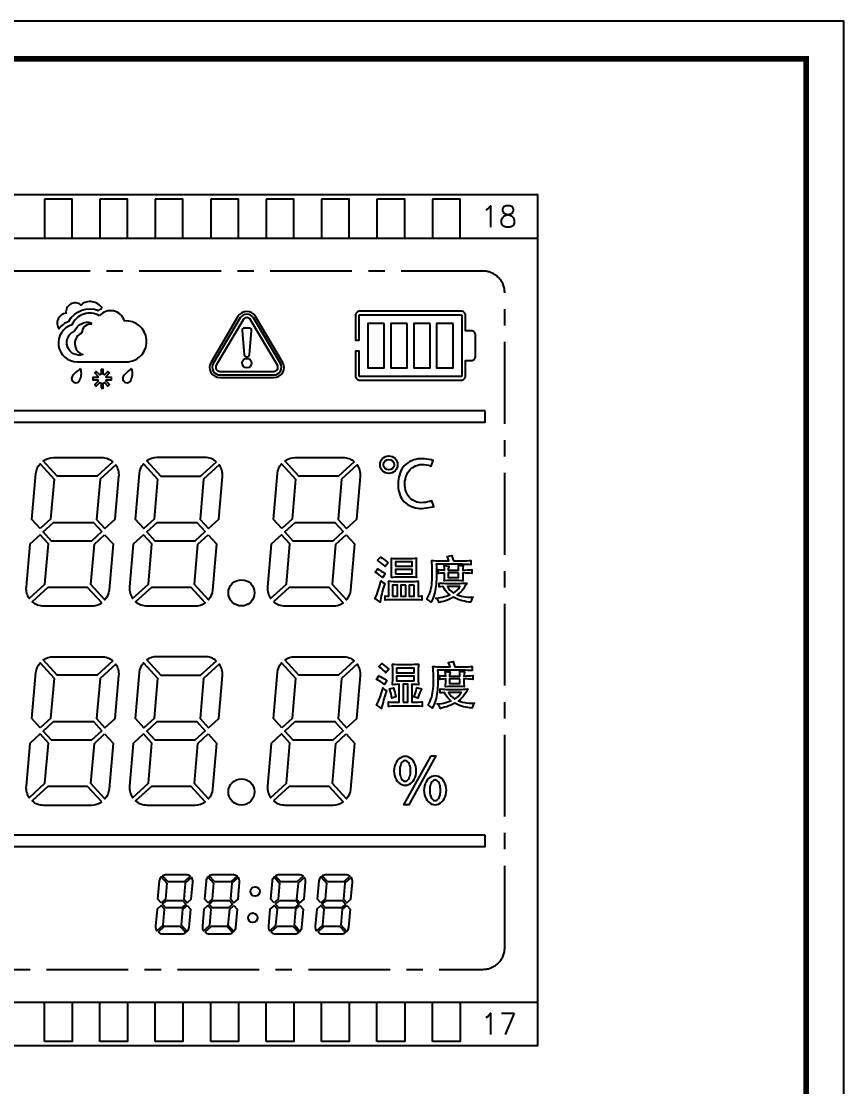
# Model space of a CAD drawing. Header units: inches. Extents: x 782 to 1065, y -130 to 27.
# Drawn here: x 1027.06 to 1064.74, y -81 to -32.18 of the extents above; entities that cross this region are included whole.
import ezdxf
from ezdxf.enums import TextEntityAlignment as Align

# ---------------------------------------------------------------- set-up
doc = ezdxf.new("R2010")
doc.units = ezdxf.units.IN
doc.header["$LTSCALE"] = 3
doc.header["$MEASUREMENT"] = 0
doc.linetypes.add('CENTER', pattern=[2, 1.25, -0.25, 0.25, -0.25])
doc.layers.add('K', color=92, linetype='Continuous')
doc.styles.add('ROMANS', font='romans')

msp = doc.modelspace()

# ---------------------------------------------------------------- linework, layer by layer
for p, q in [((1001.708, -42.125), (1050.708, -42.125)), ((1001.708, -77.125), (1050.708, -77.125))]:
    msp.add_line(p, q)
for points in [[(1001.708, -79.125), (1001.708, -40.125), (1050.708, -40.125), (1050.708, -79.125)], [(1028.113, -40.325), (1028.113, -42.125), (1029.383, -42.125), (1029.383, -40.325)], [(1030.653, -40.325), (1030.653, -42.125), (1031.923, -42.125), (1031.923, -40.325)], [(1033.193, -40.325), (1033.193, -42.125), (1034.463, -42.125), (1034.463, -40.325)], [(1035.733, -40.325), (1035.733, -42.125), (1037.003, -42.125), (1037.003, -40.325)], [(1038.273, -40.325), (1038.273, -42.125), (1039.543, -42.125), (1039.543, -40.325)], [(1040.813, -40.325), (1040.813, -42.125), (1042.083, -42.125), (1042.083, -40.325)], [(1043.353, -40.325), (1043.353, -42.125), (1044.623, -42.125), (1044.623, -40.325)], [(1045.893, -40.325), (1045.893, -42.125), (1047.163, -42.125), (1047.163, -40.325)], [(1043.689, -46.033), (1042.939, -46.033), (1042.939, -48.057), (1043.689, -48.057)], [(1044.738, -46.033), (1043.989, -46.033), (1043.989, -48.057), (1044.738, -48.057)], [(1045.788, -46.033), (1045.038, -46.033), (1045.038, -48.057), (1045.788, -48.057)], [(1046.837, -46.033), (1046.088, -46.033), (1046.088, -48.057), (1046.837, -48.057)], [(1048.308, -50.026), (1004.108, -50.026), (1004.108, -50.556), (1048.308, -50.556)], [(1045.829, -52.281), (1045.731, -52.261), (1045.633, -52.244), (1045.534, -52.232), (1045.434, -52.226), (1045.334, -52.227), (1045.234, -52.237), (1045.136, -52.255), (1045.04, -52.282), (1044.946, -52.317), (1044.856, -52.36), (1044.77, -52.412), (1044.69, -52.471), (1044.617, -52.54), (1044.552, -52.616), (1044.496, -52.698), (1044.448, -52.786), (1044.409, -52.878), (1044.378, -52.973), (1044.353, -53.07), (1044.336, -53.169), (1044.326, -53.268), (1044.321, -53.368), (1044.323, -53.468), (1044.331, -53.568), (1044.345, -53.666), (1044.366, -53.764), (1044.396, -53.86), (1044.434, -53.952), (1044.481, -54.04), (1044.537, -54.123), (1044.603, -54.198), (1044.676, -54.266), (1044.756, -54.326), (1044.842, -54.377), (1044.932, -54.42), (1045.027, -54.452), (1045.124, -54.476), (1045.223, -54.492), (1045.322, -54.5), (1045.422, -54.501), (1045.522, -54.495), (1045.621, -54.483), (1045.72, -54.468), (1045.819, -54.45), (1045.917, -54.43), (1045.957, -54.421), (1045.873, -54.155), (1045.777, -54.182), (1045.68, -54.207), (1045.582, -54.226), (1045.483, -54.238), (1045.383, -54.24), (1045.283, -54.23), (1045.186, -54.21), (1045.091, -54.177), (1045.002, -54.132), (1044.921, -54.073), (1044.85, -54.003), (1044.789, -53.924), (1044.738, -53.838), (1044.697, -53.747), (1044.665, -53.652), (1044.644, -53.554), (1044.632, -53.455), (1044.629, -53.355), (1044.637, -53.255), (1044.653, -53.157), (1044.679, -53.06), (1044.714, -52.967), (1044.759, -52.877), (1044.814, -52.794), (1044.878, -52.717), (1044.953, -52.651), (1045.035, -52.595), (1045.125, -52.55), (1045.219, -52.517), (1045.317, -52.497), (1045.417, -52.489), (1045.517, -52.493), (1045.616, -52.506), (1045.713, -52.528), (1045.809, -52.557), (1045.841, -52.568), (1045.927, -52.303)], [(1030.741, -55.566), (1030.271, -55.997), (1028.446, -55.997), (1028.063, -55.578), (1028.533, -55.147), (1030.357, -55.147)], [(1035.483, -55.566), (1035.012, -55.997), (1033.188, -55.997), (1032.804, -55.578), (1033.275, -55.147), (1035.099, -55.147)], [(1039.597, -55.147), (1041.421, -55.147), (1041.805, -55.566), (1041.335, -55.997), (1039.51, -55.997), (1039.126, -55.578)], [(1043.594, -56.79), (1043.675, -56.848), (1043.756, -56.907), (1043.834, -56.969), (1043.868, -56.998), (1043.733, -57.171), (1043.661, -57.103), (1043.585, -57.038), (1043.507, -56.975), (1043.427, -56.915), (1043.375, -56.879), (1043.51, -56.735)], [(1045.059, -57.66), (1044.96, -57.655), (1044.86, -57.654), (1044.76, -57.653), (1044.66, -57.652), (1044.587, -57.652), (1044.487, -57.652), (1044.387, -57.653), (1044.287, -57.654), (1044.187, -57.656), (1044.087, -57.662), (1044.016, -57.669), (1044.021, -57.569), (1044.023, -57.479), (1044.023, -56.974), (1044.021, -56.874), (1044.016, -56.782), (1044.115, -56.792), (1044.215, -56.797), (1044.315, -56.799), (1044.415, -56.8), (1044.515, -56.801), (1044.587, -56.801), (1044.687, -56.801), (1044.787, -56.8), (1044.887, -56.799), (1044.987, -56.796), (1045.087, -56.79), (1045.159, -56.782), (1045.153, -56.882), (1045.152, -56.974), (1045.152, -57.479), (1045.154, -57.579), (1045.159, -57.669)], [(1044.201, -57.152), (1044.971, -57.152), (1044.971, -56.953), (1044.201, -56.953)], [(1047.555, -57.075), (1047.455, -57.07), (1047.355, -57.066), (1047.255, -57.064), (1047.155, -57.062), (1047.097, -57.062), (1046.072, -57.062), (1046.077, -57.162), (1046.08, -57.262), (1046.083, -57.362), (1046.084, -57.462), (1046.083, -57.562), (1046.081, -57.662), (1046.078, -57.762), (1046.072, -57.862), (1046.064, -57.961), (1046.053, -58.061), (1046.039, -58.16), (1046.022, -58.258), (1046.001, -58.356), (1045.976, -58.453), (1045.945, -58.548), (1045.91, -58.642), (1045.869, -58.733), (1045.83, -58.805), (1045.757, -58.738), (1045.675, -58.681), (1045.634, -58.659), (1045.687, -58.574), (1045.733, -58.485), (1045.771, -58.393), (1045.802, -58.298), (1045.827, -58.201), (1045.847, -58.103), (1045.862, -58.004), (1045.873, -57.905), (1045.881, -57.805), (1045.886, -57.705), (1045.889, -57.605), (1045.889, -57.506), (1045.888, -57.406), (1045.885, -57.306), (1045.881, -57.206), (1045.875, -57.106), (1045.868, -57.006), (1045.86, -56.906), (1045.859, -56.888), (1045.959, -56.896), (1046.059, -56.901), (1046.159, -56.904), (1046.258, -56.906), (1046.358, -56.908), (1046.458, -56.909), (1046.558, -56.91), (1046.646, -56.91), (1046.618, -56.814), (1046.578, -56.723), (1046.571, -56.708), (1046.786, -56.668), (1046.817, -56.763), (1046.85, -56.858), (1046.87, -56.91), (1046.97, -56.909), (1047.07, -56.909), (1047.17, -56.908), (1047.27, -56.906), (1047.37, -56.904), (1047.47, -56.901), (1047.569, -56.896), (1047.654, -56.888), (1047.654, -57.083)], [(1046.443, -57.228), (1046.428, -57.129), (1046.426, -57.121), (1046.524, -57.14), (1046.624, -57.144), (1046.64, -57.143), (1046.646, -57.173), (1046.621, -57.269), (1046.618, -57.328), (1047.095, -57.328), (1047.094, -57.228), (1047.086, -57.128), (1047.081, -57.1), (1047.178, -57.122), (1047.278, -57.126), (1047.294, -57.123), (1047.306, -57.15), (1047.284, -57.246), (1047.28, -57.328), (1047.38, -57.326), (1047.48, -57.323), (1047.58, -57.318), (1047.679, -57.31), (1047.695, -57.309), (1047.695, -57.482), (1047.595, -57.473), (1047.495, -57.467), (1047.395, -57.463), (1047.295, -57.461), (1047.28, -57.461), (1047.28, -57.581), (1047.281, -57.681), (1047.29, -57.781), (1047.296, -57.826), (1047.197, -57.815), (1047.097, -57.81), (1046.997, -57.807), (1046.897, -57.807), (1046.865, -57.807), (1046.765, -57.807), (1046.665, -57.809), (1046.565, -57.813), (1046.465, -57.821), (1046.43, -57.826), (1046.442, -57.727), (1046.447, -57.627), (1046.447, -57.596), (1046.447, -57.463), (1046.347, -57.466), (1046.247, -57.473), (1046.17, -57.482), (1046.17, -57.309), (1046.269, -57.319), (1046.369, -57.325), (1046.447, -57.328)], [(1043.461, -57.321), (1043.546, -57.373), (1043.631, -57.427), (1043.714, -57.482), (1043.722, -57.487), (1043.615, -57.665), (1043.536, -57.603), (1043.455, -57.545), (1043.37, -57.491), (1043.284, -57.441), (1043.266, -57.432), (1043.375, -57.271)], [(1044.201, -57.508), (1044.971, -57.508), (1044.971, -57.301), (1044.201, -57.301)], [(1047.095, -57.461), (1046.618, -57.461), (1046.618, -57.665), (1047.095, -57.665)], [(1043.677, -58.032), (1043.648, -58.128), (1043.622, -58.224), (1043.596, -58.321), (1043.573, -58.418), (1043.55, -58.515), (1043.529, -58.613), (1043.51, -58.711), (1043.496, -58.792), (1043.416, -58.731), (1043.332, -58.677), (1043.259, -58.639), (1043.303, -58.55), (1043.34, -58.457), (1043.375, -58.363), (1043.407, -58.268), (1043.438, -58.173), (1043.467, -58.078), (1043.494, -57.981), (1043.519, -57.884), (1043.534, -57.816), (1043.608, -57.884), (1043.695, -57.931), (1043.71, -57.937)], [(1043.828, -58.52), (1043.9, -58.523), (1043.9, -58.028), (1043.897, -57.928), (1043.888, -57.84), (1043.988, -57.844), (1044.088, -57.847), (1044.188, -57.849), (1044.288, -57.851), (1044.388, -57.851), (1044.488, -57.852), (1044.568, -57.852), (1044.668, -57.852), (1044.768, -57.852), (1044.868, -57.851), (1044.968, -57.85), (1045.068, -57.848), (1045.168, -57.844), (1045.245, -57.84), (1045.236, -57.94), (1045.235, -58.028), (1045.235, -58.523), (1045.335, -58.52), (1045.408, -58.516), (1045.408, -58.701), (1045.308, -58.695), (1045.208, -58.692), (1045.108, -58.691), (1045.008, -58.69), (1044.908, -58.69), (1044.808, -58.69), (1044.708, -58.689), (1044.611, -58.689), (1044.511, -58.689), (1044.411, -58.69), (1044.311, -58.69), (1044.211, -58.69), (1044.111, -58.691), (1044.011, -58.692), (1043.911, -58.693), (1043.811, -58.696), (1043.729, -58.701), (1043.729, -58.516)], [(1044.066, -58.523), (1044.293, -58.523), (1044.293, -58.013), (1044.066, -58.013)], [(1044.67, -58.013), (1044.445, -58.013), (1044.445, -58.523), (1044.67, -58.523)], [(1045.064, -58.013), (1044.825, -58.013), (1044.825, -58.523), (1045.064, -58.523)], [(1046.278, -58.094), (1046.195, -58.101), (1046.195, -57.923), (1046.295, -57.93), (1046.395, -57.935), (1046.495, -57.939), (1046.595, -57.941), (1046.695, -57.943), (1046.795, -57.944), (1046.863, -57.944), (1046.963, -57.944), (1047.063, -57.942), (1047.163, -57.94), (1047.263, -57.936), (1047.362, -57.931), (1047.462, -57.924), (1047.465, -57.923), (1047.418, -58.012), (1047.367, -58.098), (1047.312, -58.181), (1047.251, -58.26), (1047.183, -58.334), (1047.109, -58.401), (1047.03, -58.463), (1047.028, -58.464), (1047.123, -58.496), (1047.219, -58.523), (1047.317, -58.543), (1047.416, -58.557), (1047.516, -58.565), (1047.616, -58.568), (1047.716, -58.567), (1047.761, -58.566), (1047.704, -58.648), (1047.667, -58.74), (1047.654, -58.805), (1047.555, -58.794), (1047.456, -58.778), (1047.358, -58.759), (1047.261, -58.736), (1047.165, -58.708), (1047.071, -58.675), (1046.978, -58.636), (1046.889, -58.592), (1046.858, -58.575), (1046.769, -58.622), (1046.678, -58.663), (1046.585, -58.7), (1046.491, -58.733), (1046.396, -58.763), (1046.299, -58.791), (1046.205, -58.815), (1046.158, -58.727), (1046.095, -58.65), (1046.054, -58.609), (1046.153, -58.601), (1046.252, -58.587), (1046.35, -58.568), (1046.448, -58.544), (1046.544, -58.517), (1046.638, -58.485), (1046.687, -58.466), (1046.612, -58.4), (1046.545, -58.326), (1046.483, -58.248), (1046.425, -58.166), (1046.378, -58.087)], [(1046.633, -58.169), (1046.695, -58.248), (1046.766, -58.318), (1046.846, -58.378), (1046.855, -58.384), (1046.936, -58.325), (1047.012, -58.26), (1047.081, -58.188), (1047.141, -58.108), (1047.157, -58.085), (1046.58, -58.085)], [(1043.653, -61.665), (1043.731, -61.728), (1043.807, -61.793), (1043.881, -61.86), (1043.9, -61.877), (1043.762, -62.038), (1043.695, -61.963), (1043.624, -61.894), (1043.547, -61.829), (1043.465, -61.772), (1043.435, -61.753), (1043.574, -61.604)], [(1045.157, -62.577), (1045.057, -62.569), (1044.957, -62.565), (1044.943, -62.564), (1044.943, -63.388), (1045.043, -63.387), (1045.143, -63.384), (1045.243, -63.379), (1045.343, -63.373), (1045.416, -63.366), (1045.416, -63.58), (1045.316, -63.57), (1045.216, -63.566), (1045.116, -63.563), (1045.016, -63.561), (1044.916, -63.559), (1044.816, -63.559), (1044.716, -63.558), (1044.632, -63.558), (1044.532, -63.558), (1044.432, -63.559), (1044.332, -63.56), (1044.232, -63.561), (1044.132, -63.564), (1044.032, -63.568), (1043.933, -63.574), (1043.88, -63.58), (1043.88, -63.366), (1043.98, -63.375), (1044.08, -63.38), (1044.18, -63.385), (1044.279, -63.387), (1044.367, -63.388), (1044.367, -62.564), (1044.267, -62.568), (1044.167, -62.574), (1044.067, -62.583), (1044.061, -62.584), (1044.069, -62.484), (1044.075, -62.384), (1044.079, -62.284), (1044.082, -62.184), (1044.082, -62.104), (1044.081, -62.004), (1044.079, -61.904), (1044.074, -61.804), (1044.068, -61.704), (1044.061, -61.634), (1044.16, -61.642), (1044.26, -61.648), (1044.36, -61.651), (1044.46, -61.653), (1044.56, -61.653), (1044.659, -61.654), (1044.759, -61.653), (1044.859, -61.653), (1044.959, -61.651), (1045.059, -61.647), (1045.158, -61.642), (1045.256, -61.634), (1045.249, -61.734), (1045.244, -61.834), (1045.24, -61.934), (1045.238, -62.034), (1045.238, -62.107), (1045.238, -62.207), (1045.241, -62.307), (1045.245, -62.407), (1045.25, -62.507), (1045.256, -62.588)], [(1044.253, -61.817), (1044.253, -62.03), (1045.06, -62.03), (1045.06, -61.817)], [(1047.027, -61.764), (1047.127, -61.763), (1047.227, -61.762), (1047.327, -61.761), (1047.427, -61.759), (1047.527, -61.755), (1047.626, -61.75), (1047.711, -61.743), (1047.711, -61.938), (1047.612, -61.93), (1047.512, -61.925), (1047.412, -61.921), (1047.312, -61.918), (1047.212, -61.917), (1047.154, -61.917), (1046.129, -61.917), (1046.134, -62.017), (1046.137, -62.117), (1046.14, -62.217), (1046.141, -62.317), (1046.14, -62.417), (1046.138, -62.517), (1046.135, -62.617), (1046.129, -62.717), (1046.121, -62.816), (1046.11, -62.916), (1046.096, -63.015), (1046.079, -63.113), (1046.058, -63.211), (1046.033, -63.308), (1046.002, -63.403), (1045.967, -63.496), (1045.926, -63.587), (1045.887, -63.66), (1045.814, -63.592), (1045.732, -63.536), (1045.691, -63.514), (1045.744, -63.429), (1045.79, -63.34), (1045.828, -63.248), (1045.859, -63.153), (1045.884, -63.056), (1045.904, -62.958), (1045.919, -62.859), (1045.93, -62.76), (1045.938, -62.66), (1045.943, -62.56), (1045.946, -62.46), (1045.946, -62.36), (1045.945, -62.26), (1045.942, -62.16), (1045.938, -62.06), (1045.932, -61.961), (1045.925, -61.861), (1045.917, -61.761), (1045.916, -61.743), (1046.016, -61.751), (1046.116, -61.756), (1046.216, -61.759), (1046.315, -61.761), (1046.415, -61.763), (1046.515, -61.764), (1046.615, -61.764), (1046.703, -61.765), (1046.675, -61.669), (1046.635, -61.578), (1046.628, -61.563), (1046.843, -61.523), (1046.874, -61.618), (1046.907, -61.712), (1046.927, -61.765)], [(1046.5, -62.083), (1046.485, -61.984), (1046.483, -61.976), (1046.581, -61.995), (1046.681, -61.999), (1046.697, -61.998), (1046.703, -62.028), (1046.678, -62.124), (1046.675, -62.183), (1047.152, -62.183), (1047.151, -62.083), (1047.143, -61.983), (1047.138, -61.955), (1047.235, -61.976), (1047.335, -61.98), (1047.351, -61.978), (1047.363, -62.005), (1047.341, -62.101), (1047.337, -62.183), (1047.437, -62.181), (1047.537, -62.178), (1047.637, -62.173), (1047.736, -62.165), (1047.752, -62.164), (1047.752, -62.337), (1047.652, -62.328), (1047.552, -62.321), (1047.452, -62.318), (1047.352, -62.315), (1047.337, -62.315), (1047.337, -62.436), (1047.338, -62.536), (1047.347, -62.636), (1047.353, -62.681), (1047.254, -62.669), (1047.154, -62.664), (1047.054, -62.662), (1046.954, -62.661), (1046.922, -62.661), (1046.822, -62.662), (1046.722, -62.664), (1046.622, -62.667), (1046.522, -62.676), (1046.487, -62.681), (1046.499, -62.582), (1046.504, -62.482), (1046.504, -62.451), (1046.504, -62.317), (1046.404, -62.321), (1046.304, -62.328), (1046.227, -62.337), (1046.227, -62.164), (1046.326, -62.174), (1046.426, -62.18), (1046.504, -62.183)], [(1043.524, -62.216), (1043.61, -62.267), (1043.695, -62.32), (1043.779, -62.375), (1043.802, -62.391), (1043.695, -62.576), (1043.617, -62.513), (1043.535, -62.457), (1043.45, -62.404), (1043.361, -62.358), (1043.325, -62.342), (1043.437, -62.168)], [(1045.06, -62.401), (1045.06, -62.192), (1044.253, -62.192), (1044.253, -62.401)], [(1047.152, -62.315), (1046.675, -62.315), (1046.675, -62.52), (1047.152, -62.52)], [(1043.762, -62.95), (1043.732, -63.045), (1043.703, -63.14), (1043.686, -63.195), (1043.658, -63.291), (1043.631, -63.388), (1043.605, -63.484), (1043.579, -63.581), (1043.556, -63.672), (1043.479, -63.608), (1043.395, -63.553), (1043.33, -63.521), (1043.377, -63.432), (1043.419, -63.341), (1043.458, -63.249), (1043.494, -63.156), (1043.515, -63.101), (1043.548, -63.006), (1043.577, -62.911), (1043.604, -62.814), (1043.626, -62.73), (1043.694, -62.803), (1043.782, -62.851), (1043.797, -62.856)], [(1044.143, -62.826), (1044.17, -62.923), (1044.193, -63.02), (1044.215, -63.117), (1044.22, -63.141), (1044.037, -63.205), (1044.021, -63.106), (1044, -63.009), (1043.972, -62.912), (1043.938, -62.819), (1043.92, -62.778), (1044.115, -62.73)], [(1044.552, -63.388), (1044.761, -63.388), (1044.761, -62.564), (1044.552, -62.564)], [(1045.342, -62.872), (1045.305, -62.965), (1045.271, -63.059), (1045.239, -63.154), (1045.226, -63.193), (1045.045, -63.143), (1045.087, -63.052), (1045.121, -62.958), (1045.148, -62.862), (1045.167, -62.764), (1045.174, -62.711), (1045.269, -62.741), (1045.367, -62.762), (1045.394, -62.766), (1045.399, -62.792)], [(1047.673, -63.423), (1047.773, -63.422), (1047.818, -63.42), (1047.761, -63.502), (1047.724, -63.595), (1047.711, -63.66), (1047.612, -63.648), (1047.513, -63.633), (1047.415, -63.614), (1047.318, -63.591), (1047.222, -63.563), (1047.128, -63.53), (1047.035, -63.491), (1046.946, -63.447), (1046.915, -63.43), (1046.826, -63.477), (1046.735, -63.518), (1046.642, -63.555), (1046.548, -63.588), (1046.453, -63.618), (1046.356, -63.646), (1046.262, -63.67), (1046.215, -63.582), (1046.152, -63.505), (1046.111, -63.464), (1046.21, -63.456), (1046.309, -63.442), (1046.407, -63.423), (1046.505, -63.399), (1046.601, -63.372), (1046.695, -63.34), (1046.744, -63.321), (1046.669, -63.255), (1046.602, -63.181), (1046.54, -63.103), (1046.482, -63.021), (1046.435, -62.942), (1046.335, -62.948), (1046.252, -62.956), (1046.252, -62.778), (1046.352, -62.785), (1046.452, -62.79), (1046.552, -62.794), (1046.652, -62.796), (1046.752, -62.798), (1046.852, -62.799), (1046.92, -62.799), (1047.02, -62.799), (1047.12, -62.797), (1047.22, -62.795), (1047.32, -62.791), (1047.419, -62.786), (1047.519, -62.778), (1047.522, -62.778), (1047.475, -62.867), (1047.424, -62.953), (1047.369, -63.036), (1047.308, -63.115), (1047.24, -63.189), (1047.166, -63.256), (1047.087, -63.317), (1047.085, -63.319), (1047.18, -63.351), (1047.276, -63.377), (1047.374, -63.397), (1047.473, -63.411), (1047.573, -63.42)], [(1046.69, -63.024), (1046.752, -63.102), (1046.823, -63.172), (1046.903, -63.233), (1046.912, -63.238), (1046.993, -63.18), (1047.069, -63.115), (1047.138, -63.043), (1047.198, -62.963), (1047.214, -62.939), (1046.637, -62.939)], [(1030.741, -64.691), (1030.271, -65.122), (1028.446, -65.122), (1028.063, -64.703), (1028.533, -64.272), (1030.357, -64.272)], [(1035.483, -64.691), (1035.012, -65.122), (1033.188, -65.122), (1032.804, -64.703), (1033.275, -64.272), (1035.099, -64.272)], [(1039.597, -64.272), (1041.421, -64.272), (1041.805, -64.691), (1041.335, -65.122), (1039.51, -65.122), (1039.126, -64.703)], [(1044.802, -67.16), (1044.876, -67.12), (1044.945, -67.066), (1045.006, -66.999), (1045.058, -66.92), (1045.1, -66.831), (1045.131, -66.735), (1045.15, -66.634), (1045.156, -66.531), (1045.15, -66.427), (1045.131, -66.327), (1045.1, -66.231), (1045.058, -66.142), (1045.006, -66.063), (1044.945, -65.996), (1044.876, -65.942), (1044.802, -65.902), (1044.724, -65.878), (1044.644, -65.87), (1044.564, -65.878), (1044.485, -65.902), (1044.411, -65.942), (1044.343, -65.996), (1044.281, -66.063), (1044.229, -66.142), (1044.187, -66.231), (1044.156, -66.327), (1044.138, -66.427), (1044.131, -66.531), (1044.138, -66.634), (1044.156, -66.735), (1044.187, -66.831), (1044.229, -66.92), (1044.281, -66.999), (1044.343, -67.066), (1044.411, -67.12), (1044.485, -67.16), (1044.564, -67.184), (1044.644, -67.192), (1044.724, -67.184)], [(1045.832, -65.841), (1046.057, -65.841), (1044.811, -68.092), (1044.586, -68.092)], [(1044.566, -66.081), (1044.53, -66.109), (1044.497, -66.148), (1044.467, -66.196), (1044.441, -66.253), (1044.421, -66.316), (1044.406, -66.385), (1044.397, -66.457), (1044.394, -66.531), (1044.397, -66.605), (1044.406, -66.677), (1044.421, -66.746), (1044.441, -66.809), (1044.467, -66.865), (1044.497, -66.914), (1044.53, -66.952), (1044.566, -66.981), (1044.605, -66.998), (1044.644, -67.004), (1044.683, -66.998), (1044.721, -66.981), (1044.757, -66.952), (1044.791, -66.914), (1044.821, -66.865), (1044.846, -66.809), (1044.867, -66.746), (1044.882, -66.677), (1044.891, -66.605), (1044.894, -66.531), (1044.891, -66.457), (1044.882, -66.385), (1044.867, -66.316), (1044.846, -66.253), (1044.821, -66.196), (1044.791, -66.148), (1044.757, -66.109), (1044.721, -66.081), (1044.683, -66.064), (1044.644, -66.058), (1044.605, -66.064)], [(1046.177, -68.049), (1046.251, -68.009), (1046.319, -67.955), (1046.381, -67.887), (1046.433, -67.808), (1046.475, -67.72), (1046.506, -67.624), (1046.524, -67.523), (1046.531, -67.42), (1046.524, -67.316), (1046.506, -67.215), (1046.475, -67.119), (1046.433, -67.031), (1046.381, -66.952), (1046.319, -66.885), (1046.251, -66.83), (1046.177, -66.791), (1046.098, -66.766), (1046.018, -66.758), (1045.938, -66.766), (1045.86, -66.791), (1045.786, -66.83), (1045.717, -66.885), (1045.656, -66.952), (1045.604, -67.031), (1045.562, -67.119), (1045.531, -67.215), (1045.512, -67.316), (1045.506, -67.42), (1045.512, -67.523), (1045.531, -67.624), (1045.562, -67.72), (1045.604, -67.808), (1045.656, -67.887), (1045.717, -67.955), (1045.786, -68.009), (1045.86, -68.049), (1045.938, -68.073), (1046.018, -68.081), (1046.098, -68.073)], [(1045.941, -66.97), (1045.905, -66.998), (1045.871, -67.037), (1045.841, -67.085), (1045.816, -67.142), (1045.795, -67.205), (1045.78, -67.273), (1045.771, -67.346), (1045.768, -67.42), (1045.771, -67.494), (1045.78, -67.566), (1045.795, -67.634), (1045.816, -67.698), (1045.841, -67.754), (1045.871, -67.802), (1045.905, -67.841), (1045.941, -67.869), (1045.979, -67.887), (1046.018, -67.893), (1046.057, -67.887), (1046.095, -67.869), (1046.132, -67.841), (1046.165, -67.802), (1046.195, -67.754), (1046.221, -67.698), (1046.241, -67.634), (1046.256, -67.566), (1046.265, -67.494), (1046.268, -67.42), (1046.265, -67.346), (1046.256, -67.273), (1046.241, -67.205), (1046.221, -67.142), (1046.195, -67.085), (1046.165, -67.037), (1046.132, -66.998), (1046.095, -66.97), (1046.057, -66.952), (1046.018, -66.947), (1045.979, -66.952)], [(1048.308, -69.473), (1004.108, -69.473), (1004.108, -70.003), (1048.308, -70.003)], [(1033.713, -72.468), (1034.443, -72.468), (1034.596, -72.636), (1034.408, -72.808), (1033.678, -72.808), (1033.525, -72.641)], [(1035.857, -72.468), (1036.587, -72.468), (1036.74, -72.636), (1036.552, -72.808), (1035.822, -72.808), (1035.669, -72.641)], [(1038.884, -72.468), (1039.614, -72.468), (1039.767, -72.636), (1039.579, -72.808), (1038.849, -72.808), (1038.696, -72.641)], [(1041.028, -72.468), (1041.758, -72.468), (1041.911, -72.636), (1041.723, -72.808), (1040.993, -72.808), (1040.84, -72.641)], [(1028.113, -78.925), (1028.113, -77.125), (1029.383, -77.125), (1029.383, -78.925)], [(1030.653, -78.925), (1030.653, -77.125), (1031.923, -77.125), (1031.923, -78.925)], [(1033.193, -78.925), (1033.193, -77.125), (1034.463, -77.125), (1034.463, -78.925)], [(1035.733, -78.925), (1035.733, -77.125), (1037.003, -77.125), (1037.003, -78.925)], [(1038.273, -78.925), (1038.273, -77.125), (1039.543, -77.125), (1039.543, -78.925)], [(1040.813, -78.925), (1040.813, -77.125), (1042.083, -77.125), (1042.083, -78.925)], [(1043.353, -78.925), (1043.353, -77.125), (1044.623, -77.125), (1044.623, -78.925)], [(1045.893, -78.925), (1045.893, -77.125), (1047.163, -77.125), (1047.163, -78.925)]]:
    msp.add_lwpolyline(points, close=True)
at = {"linetype": 'CENTER'}
msp.add_lwpolyline([(1004.208, -75.625), (1048.208, -75.625, 0.414214), (1049.208, -74.625), (1049.208, -44.625, 0.414214), (1048.208, -43.625), (1004.208, -43.625, 0.414214), (1003.208, -44.625), (1003.208, -74.625, 0.414214)], format="xyb", close=True, dxfattribs=at)
for points in [[(1030.763, -45.33, 0.462977), (1029.782, -45.186, 0.696907), (1029.108, -45.558, 0.564063), (1028.777, -46.27, -0.136934), (1029.235, -45.93, -0.382132), (1030.601, -45.434, -0.055326)], [(1030.64, -45.675, 0.448523), (1029.379, -46.092, 0.869105), (1029.616, -47.784), (1031.962, -47.784, 0.984561), (1031.79, -45.914, 0.591475)], [(1036.985, -45.713), (1035.751, -47.798, 0.580959), (1036.156, -48.507), (1038.624, -48.507, 0.580959), (1039.028, -47.798), (1037.794, -45.713, 0.570166)], [(1037.089, -45.774), (1035.855, -47.859, 0.580959), (1036.156, -48.387), (1038.624, -48.387, 0.580959), (1038.925, -47.859), (1037.691, -45.774, 0.570166)], [(1037.226, -45.855), (1035.992, -47.941, 0.580959), (1036.156, -48.227), (1038.624, -48.227, 0.580959), (1038.788, -47.941), (1037.553, -45.855, 0.570166)], [(1042.369, -48.427, 0.414214), (1042.569, -48.627), (1047.207, -48.627, 0.414214), (1047.407, -48.427), (1047.407, -47.726), (1047.674, -47.726, 0.414214), (1047.874, -47.526), (1047.874, -46.563, 0.414214), (1047.674, -46.363), (1047.407, -46.363), (1047.407, -45.663, 0.414214), (1047.207, -45.463), (1042.569, -45.463, 0.414214), (1042.369, -45.663), (1042.369, -46.795), (1042.539, -46.795), (1042.539, -45.663, -0.414214), (1042.569, -45.633), (1047.207, -45.633, -0.414214), (1047.237, -45.663), (1047.237, -48.427, -0.414214), (1047.207, -48.457), (1042.569, -48.457, -0.414214), (1042.539, -48.427), (1042.539, -47.295), (1042.369, -47.295)], [(1029.832, -46.458, 0.693169), (1029.876, -47.456, -0.961226), (1029.511, -46.373, -0.395884), (1030.255, -45.998), (1030.252, -46.059, 0.426943)], [(1037.507, -47.464), (1037.608, -46.35, 0.440964), (1037.508, -46.241), (1037.272, -46.241, 0.440964), (1037.172, -46.35), (1037.273, -47.464, 0.387959), (1037.373, -47.555), (1037.407, -47.555, 0.387959)], [(1029.782, -48.113, 0.141003), (1029.387, -48.457, 1.035396), (1029.726, -48.637, 0.197467)], [(1030.709, -48.988), (1030.809, -48.988), (1030.809, -48.764, 0.075913), (1030.867, -48.739), (1031.026, -48.898), (1031.097, -48.827), (1030.938, -48.669, 0.075913), (1030.962, -48.61), (1031.187, -48.61), (1031.187, -48.51), (1030.962, -48.51, 0.075913), (1030.938, -48.452), (1031.097, -48.293), (1031.026, -48.222), (1030.867, -48.381, 0.075913), (1030.809, -48.357), (1030.809, -48.132), (1030.709, -48.132), (1030.709, -48.357, 0.075913), (1030.651, -48.381), (1030.492, -48.222), (1030.421, -48.293), (1030.58, -48.452, 0.075913), (1030.556, -48.51), (1030.331, -48.51), (1030.331, -48.61), (1030.556, -48.61, 0.075913), (1030.58, -48.669), (1030.421, -48.827), (1030.492, -48.898), (1030.651, -48.739, 0.075913), (1030.709, -48.764)], [(1032.124, -48.113, 0.141003), (1031.729, -48.457, 1.035396), (1032.068, -48.637, 0.197467)], [(1031.251, -52.362), (1030.531, -53.022), (1028.707, -53.022), (1028.063, -52.319, -0.155341), (1028.525, -52.172), (1030.734, -52.172, -0.177764)], [(1035.993, -52.362, 0.177764), (1035.475, -52.172), (1033.267, -52.172, 0.155341), (1032.804, -52.319), (1033.448, -53.022), (1035.273, -53.022)], [(1039.127, -52.319, -0.155341), (1039.589, -52.172), (1041.797, -52.172, -0.177764), (1042.315, -52.362), (1041.595, -53.022), (1039.77, -53.022)], [(1027.927, -55.431), (1027.544, -55.012), (1027.728, -52.902, -0.155341), (1027.915, -52.454), (1028.559, -53.157), (1028.398, -55)], [(1030.889, -55.431), (1031.359, -55), (1031.531, -53.042, 0.177764), (1031.386, -52.509), (1030.666, -53.169), (1030.505, -55.012)], [(1032.47, -52.902, -0.155341), (1032.657, -52.454), (1033.301, -53.157), (1033.14, -55), (1032.669, -55.431), (1032.285, -55.012)], [(1035.63, -55.431), (1036.101, -55), (1036.272, -53.042, 0.177764), (1036.128, -52.509), (1035.408, -53.169), (1035.247, -55.012)], [(1038.991, -55.431), (1038.607, -55.012), (1038.792, -52.902, -0.155341), (1038.979, -52.454), (1039.623, -53.157), (1039.462, -55)], [(1041.953, -55.431), (1042.423, -55), (1042.594, -53.042, 0.177764), (1042.45, -52.509), (1041.73, -53.169), (1041.569, -55.012)], [(1027.915, -55.713), (1027.445, -56.144), (1027.273, -58.102, 0.177764), (1027.417, -58.634), (1028.138, -57.975), (1028.299, -56.132)], [(1030.876, -55.713), (1031.26, -56.132), (1031.076, -58.242, -0.155341), (1030.889, -58.69), (1030.245, -57.987), (1030.406, -56.144)], [(1032.657, -55.713), (1032.186, -56.144), (1032.015, -58.102, 0.177764), (1032.159, -58.634), (1032.879, -57.975), (1033.041, -56.132)], [(1035.618, -55.713), (1036.002, -56.132), (1035.817, -58.242, -0.155341), (1035.63, -58.69), (1034.986, -57.987), (1035.148, -56.144)], [(1038.337, -58.102, 0.177764), (1038.481, -58.634), (1039.202, -57.975), (1039.363, -56.132), (1038.979, -55.713), (1038.508, -56.144)], [(1041.94, -55.713), (1042.324, -56.132), (1042.139, -58.242, -0.155341), (1041.952, -58.69), (1041.308, -57.987), (1041.47, -56.144)], [(1030.741, -58.825), (1030.097, -58.122), (1028.273, -58.122), (1027.553, -58.782, 0.177764), (1028.07, -58.972), (1030.279, -58.972, 0.155341)], [(1034.839, -58.122), (1033.015, -58.122), (1032.294, -58.782, 0.177764), (1032.812, -58.972), (1035.02, -58.972, 0.155341), (1035.483, -58.825)], [(1038.616, -58.782, 0.177764), (1039.134, -58.972), (1041.342, -58.972, 0.155341), (1041.805, -58.825), (1041.161, -58.122), (1039.337, -58.122)], [(1031.251, -61.487), (1030.531, -62.147), (1028.707, -62.147), (1028.063, -61.444, -0.155341), (1028.525, -61.297), (1030.734, -61.297, -0.177764)], [(1035.993, -61.487, 0.177764), (1035.475, -61.297), (1033.267, -61.297, 0.155341), (1032.804, -61.444), (1033.448, -62.147), (1035.273, -62.147)], [(1039.127, -61.444, -0.155341), (1039.589, -61.297), (1041.797, -61.297, -0.177764), (1042.315, -61.487), (1041.595, -62.147), (1039.77, -62.147)], [(1027.927, -64.556), (1027.544, -64.137), (1027.728, -62.027, -0.155341), (1027.915, -61.58), (1028.559, -62.282), (1028.398, -64.125)], [(1030.889, -64.556), (1031.359, -64.125), (1031.531, -62.167, 0.177764), (1031.386, -61.635), (1030.666, -62.295), (1030.505, -64.137)], [(1032.285, -64.137), (1032.47, -62.027, -0.155341), (1032.657, -61.58), (1033.301, -62.282), (1033.14, -64.125), (1032.669, -64.556)], [(1035.63, -64.556), (1036.101, -64.125), (1036.272, -62.167, 0.177764), (1036.128, -61.635), (1035.408, -62.295), (1035.247, -64.137)], [(1038.991, -64.556), (1038.607, -64.137), (1038.792, -62.027, -0.155341), (1038.979, -61.58), (1039.623, -62.282), (1039.462, -64.125)], [(1041.953, -64.556), (1042.423, -64.125), (1042.594, -62.167, 0.177764), (1042.45, -61.635), (1041.73, -62.295), (1041.569, -64.137)], [(1027.915, -64.839), (1027.445, -65.27), (1027.273, -67.227, 0.177764), (1027.417, -67.76), (1028.138, -67.1), (1028.299, -65.257)], [(1030.876, -64.839), (1031.26, -65.257), (1031.076, -67.367, -0.155341), (1030.889, -67.815), (1030.245, -67.112), (1030.406, -65.27)], [(1032.657, -64.839), (1032.186, -65.27), (1032.015, -67.227, 0.177764), (1032.159, -67.76), (1032.879, -67.1), (1033.041, -65.257)], [(1035.618, -64.839), (1036.002, -65.257), (1035.817, -67.367, -0.155341), (1035.63, -67.815), (1034.986, -67.112), (1035.148, -65.27)], [(1038.979, -64.839), (1038.508, -65.27), (1038.337, -67.227, 0.177764), (1038.481, -67.76), (1039.202, -67.1), (1039.363, -65.257)], [(1041.94, -64.839), (1042.324, -65.257), (1042.139, -67.367, -0.155341), (1041.952, -67.815), (1041.308, -67.112), (1041.47, -65.27)], [(1030.741, -67.95), (1030.097, -67.247), (1028.273, -67.247), (1027.553, -67.907, 0.177764), (1028.07, -68.097), (1030.279, -68.097, 0.155341)], [(1034.839, -67.247), (1033.015, -67.247), (1032.294, -67.907, 0.177764), (1032.812, -68.097), (1035.02, -68.097, 0.155341), (1035.483, -67.95)], [(1038.616, -67.907, 0.177764), (1039.134, -68.097), (1041.342, -68.097, 0.155341), (1041.805, -67.95), (1041.161, -67.247), (1039.337, -67.247)], [(1033.525, -71.337, -0.155341), (1033.71, -71.278), (1034.593, -71.278, -0.177764), (1034.8, -71.354), (1034.512, -71.618), (1033.782, -71.618)], [(1035.669, -71.337, -0.155341), (1035.854, -71.278), (1036.737, -71.278, -0.177764), (1036.944, -71.354), (1036.656, -71.618), (1035.926, -71.618)], [(1038.696, -71.337, -0.155341), (1038.881, -71.278), (1039.764, -71.278, -0.177764), (1039.971, -71.354), (1039.683, -71.618), (1038.953, -71.618)], [(1040.84, -71.337, -0.155341), (1041.025, -71.278), (1041.908, -71.278, -0.177764), (1042.115, -71.354), (1041.827, -71.618), (1041.097, -71.618)], [(1033.471, -72.582), (1033.317, -72.414), (1033.391, -71.57, -0.155341), (1033.466, -71.391), (1033.723, -71.672), (1033.659, -72.409)], [(1034.655, -72.582), (1034.843, -72.409), (1034.912, -71.626, 0.177764), (1034.854, -71.413), (1034.566, -71.677), (1034.502, -72.414)], [(1035.615, -72.582), (1035.461, -72.414), (1035.535, -71.57, -0.155341), (1035.61, -71.391), (1035.867, -71.672), (1035.803, -72.409)], [(1036.799, -72.582), (1036.987, -72.409), (1037.056, -71.626, 0.177764), (1036.998, -71.413), (1036.71, -71.677), (1036.646, -72.414)], [(1038.642, -72.582), (1038.488, -72.414), (1038.562, -71.57, -0.155341), (1038.637, -71.391), (1038.894, -71.672), (1038.83, -72.409)], [(1039.826, -72.582), (1040.014, -72.409), (1040.083, -71.626, 0.177764), (1040.025, -71.413), (1039.737, -71.677), (1039.673, -72.414)], [(1040.786, -72.582), (1040.632, -72.414), (1040.706, -71.57, -0.155341), (1040.781, -71.391), (1041.038, -71.672), (1040.974, -72.409)], [(1041.97, -72.582), (1042.158, -72.409), (1042.227, -71.626, 0.177764), (1042.169, -71.413), (1041.881, -71.677), (1041.817, -72.414)], [(1033.466, -72.695), (1033.277, -72.867), (1033.209, -73.65, 0.177764), (1033.267, -73.863), (1033.555, -73.599), (1033.619, -72.862)], [(1034.65, -72.695), (1034.804, -72.862), (1034.73, -73.706, -0.155341), (1034.655, -73.885), (1034.397, -73.604), (1034.462, -72.867)], [(1035.61, -72.695), (1035.421, -72.867), (1035.353, -73.65, 0.177764), (1035.411, -73.863), (1035.699, -73.599), (1035.763, -72.862)], [(1036.794, -72.695), (1036.948, -72.862), (1036.874, -73.706, -0.155341), (1036.799, -73.885), (1036.541, -73.604), (1036.606, -72.867)], [(1038.637, -72.695), (1038.449, -72.867), (1038.38, -73.65, 0.177764), (1038.438, -73.863), (1038.726, -73.599), (1038.79, -72.862)], [(1039.821, -72.695), (1039.975, -72.862), (1039.901, -73.706, -0.155341), (1039.826, -73.885), (1039.569, -73.604), (1039.633, -72.867)], [(1040.781, -72.695), (1040.593, -72.867), (1040.524, -73.65, 0.177764), (1040.582, -73.863), (1040.87, -73.599), (1040.934, -72.862)], [(1041.965, -72.695), (1042.119, -72.862), (1042.045, -73.706, -0.155341), (1041.97, -73.885), (1041.713, -73.604), (1041.777, -72.867)], [(1033.321, -73.922, 0.177764), (1033.528, -73.998), (1034.411, -73.998, 0.155341), (1034.596, -73.939), (1034.338, -73.658), (1033.609, -73.658)], [(1035.465, -73.922, 0.177764), (1035.672, -73.998), (1036.555, -73.998, 0.155341), (1036.74, -73.939), (1036.482, -73.658), (1035.753, -73.658)], [(1038.492, -73.922, 0.177764), (1038.699, -73.998), (1039.582, -73.998, 0.155341), (1039.767, -73.939), (1039.51, -73.658), (1038.78, -73.658)], [(1040.636, -73.922, 0.177764), (1040.843, -73.998), (1041.726, -73.998, 0.155341), (1041.911, -73.939), (1041.654, -73.658), (1040.924, -73.658)]]:
    msp.add_lwpolyline(points, format="xyb", close=True)
for centre, radius in [((1037.39, -47.844), 0.216), ((1043.896, -52.499), 0.401), ((1043.896, -52.499), 0.243), ((1037.144, -58.372), 0.6), ((1037.144, -67.497), 0.6), ((1037.769, -72.057), 0.215), ((1037.664, -73.258), 0.215)]:
    msp.add_circle(centre, radius)
at = {"layer": 'K'}
msp.add_lwpolyline([(926.737, -129.824), (1064.737, -129.824), (1064.737, -32.181), (926.737, -32.181)], close=True, dxfattribs=at)
msp.add_lwpolyline([(926.737, -129.824), (1064.737, -129.824), (1064.737, -32.181), (926.737, -32.181)], close=True, dxfattribs=at)
at = {"layer": 'K', "const_width": 0.258}
msp.add_lwpolyline([(1063.018, -128.104), (1063.018, -33.901), (928.456, -33.901), (928.456, -128.104)], close=True, dxfattribs=at)

# ---------------------------------------------------------------- texts
at = {"style": 'ROMANS'}
for s, p in [('18', (1048.936, -41.125)), ('17', (1048.936, -78.125))]:
    msp.add_text(s, height=0.97, dxfattribs=at).set_placement(p, align=Align.MIDDLE)

doc.saveas('drawing.dxf')
